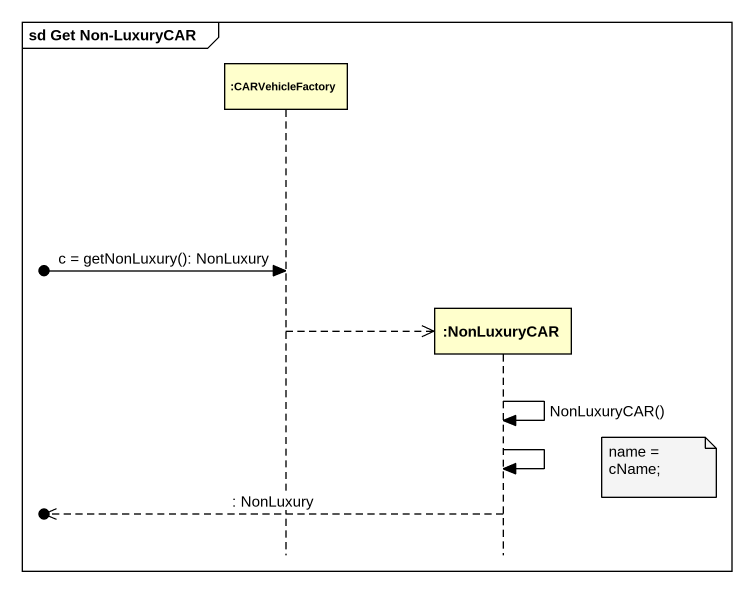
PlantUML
@startuml
mainframe sd Get Non-LuxuryCAR
hide footbox
participant ":CARVehicleFactory" as CARVehicleFactory
participant ":NonLuxuryCAR" as NonLuxuryCAR

[o-> CARVehicleFactory : c = getNonLuxury(): NonLuxury
CARVehicleFactory -->> NonLuxuryCAR **
NonLuxuryCAR -> NonLuxuryCAR : NonLuxuryCAR()
NonLuxuryCAR -> NonLuxuryCAR
note right of NonLuxuryCAR : name = cName;
[o<<-- NonLuxuryCAR : : NonLuxury
@enduml
